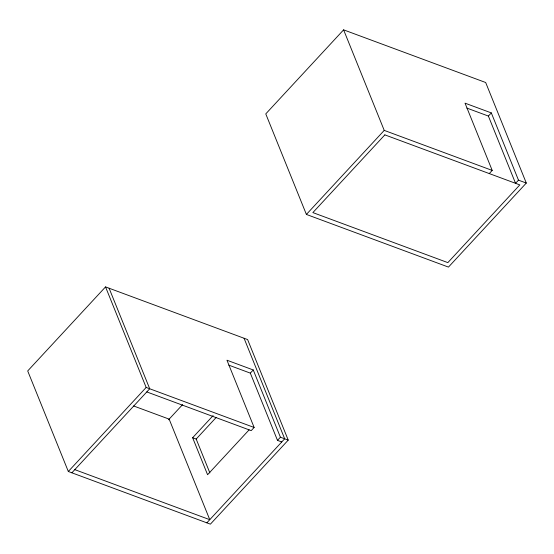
<?xml version="1.0" encoding="UTF-8"?>
<svg xmlns="http://www.w3.org/2000/svg" width="554" height="554" viewBox="0 0 554 554"><rect width="100%" height="100%" fill="white"/><g stroke="black" fill="none" stroke-linecap="round" stroke-linejoin="round"><path stroke-width="0.83" d="M105.537 286.903L27.7 370.945L68.322 471.489L210.395 524.153L288.232 440.111L247.61 339.567L105.537 286.903L146.159 387.447L254.134 427.473L251.204 430.631L146.782 391.92M343.605 29.847L265.768 113.889L306.39 214.433L448.463 267.097L526.3 183.055L485.678 82.511L343.605 29.847L384.227 130.391L492.201 170.417L489.279 173.575M68.322 471.489L146.159 387.447M306.39 214.433L384.227 130.391M71.875 472.804L149.712 388.763L109.09 288.219M168.561 419.766L182.605 404.6M281.751 441.954L277.492 440.375L250.318 373.119L253.247 369.961L226.96 360.218L254.134 427.473M491.315 112.905L518.489 180.161L515.559 183.319L488.386 116.063L491.315 112.905L465.028 103.162L492.201 170.417M249.127 429.849L207.577 474.716L192.633 437.729L213.11 415.611M209.855 472.887L196.185 439.045L216.081 417.557M277.492 440.375L280.414 437.217L253.247 369.961M206.843 522.837L284.68 438.796L244.058 338.252M466.884 108.092L488.386 116.063M518.489 180.161L526.3 183.055M228.816 365.148L250.318 373.119M280.414 437.217L288.232 440.111M133.583 405.95L169.15 419.129L209.772 519.68L74.804 469.647M192.633 437.729L196.185 439.045M384.85 134.871L312.872 212.591L447.84 262.624L519.825 184.898L384.85 134.871"/></g></svg>
